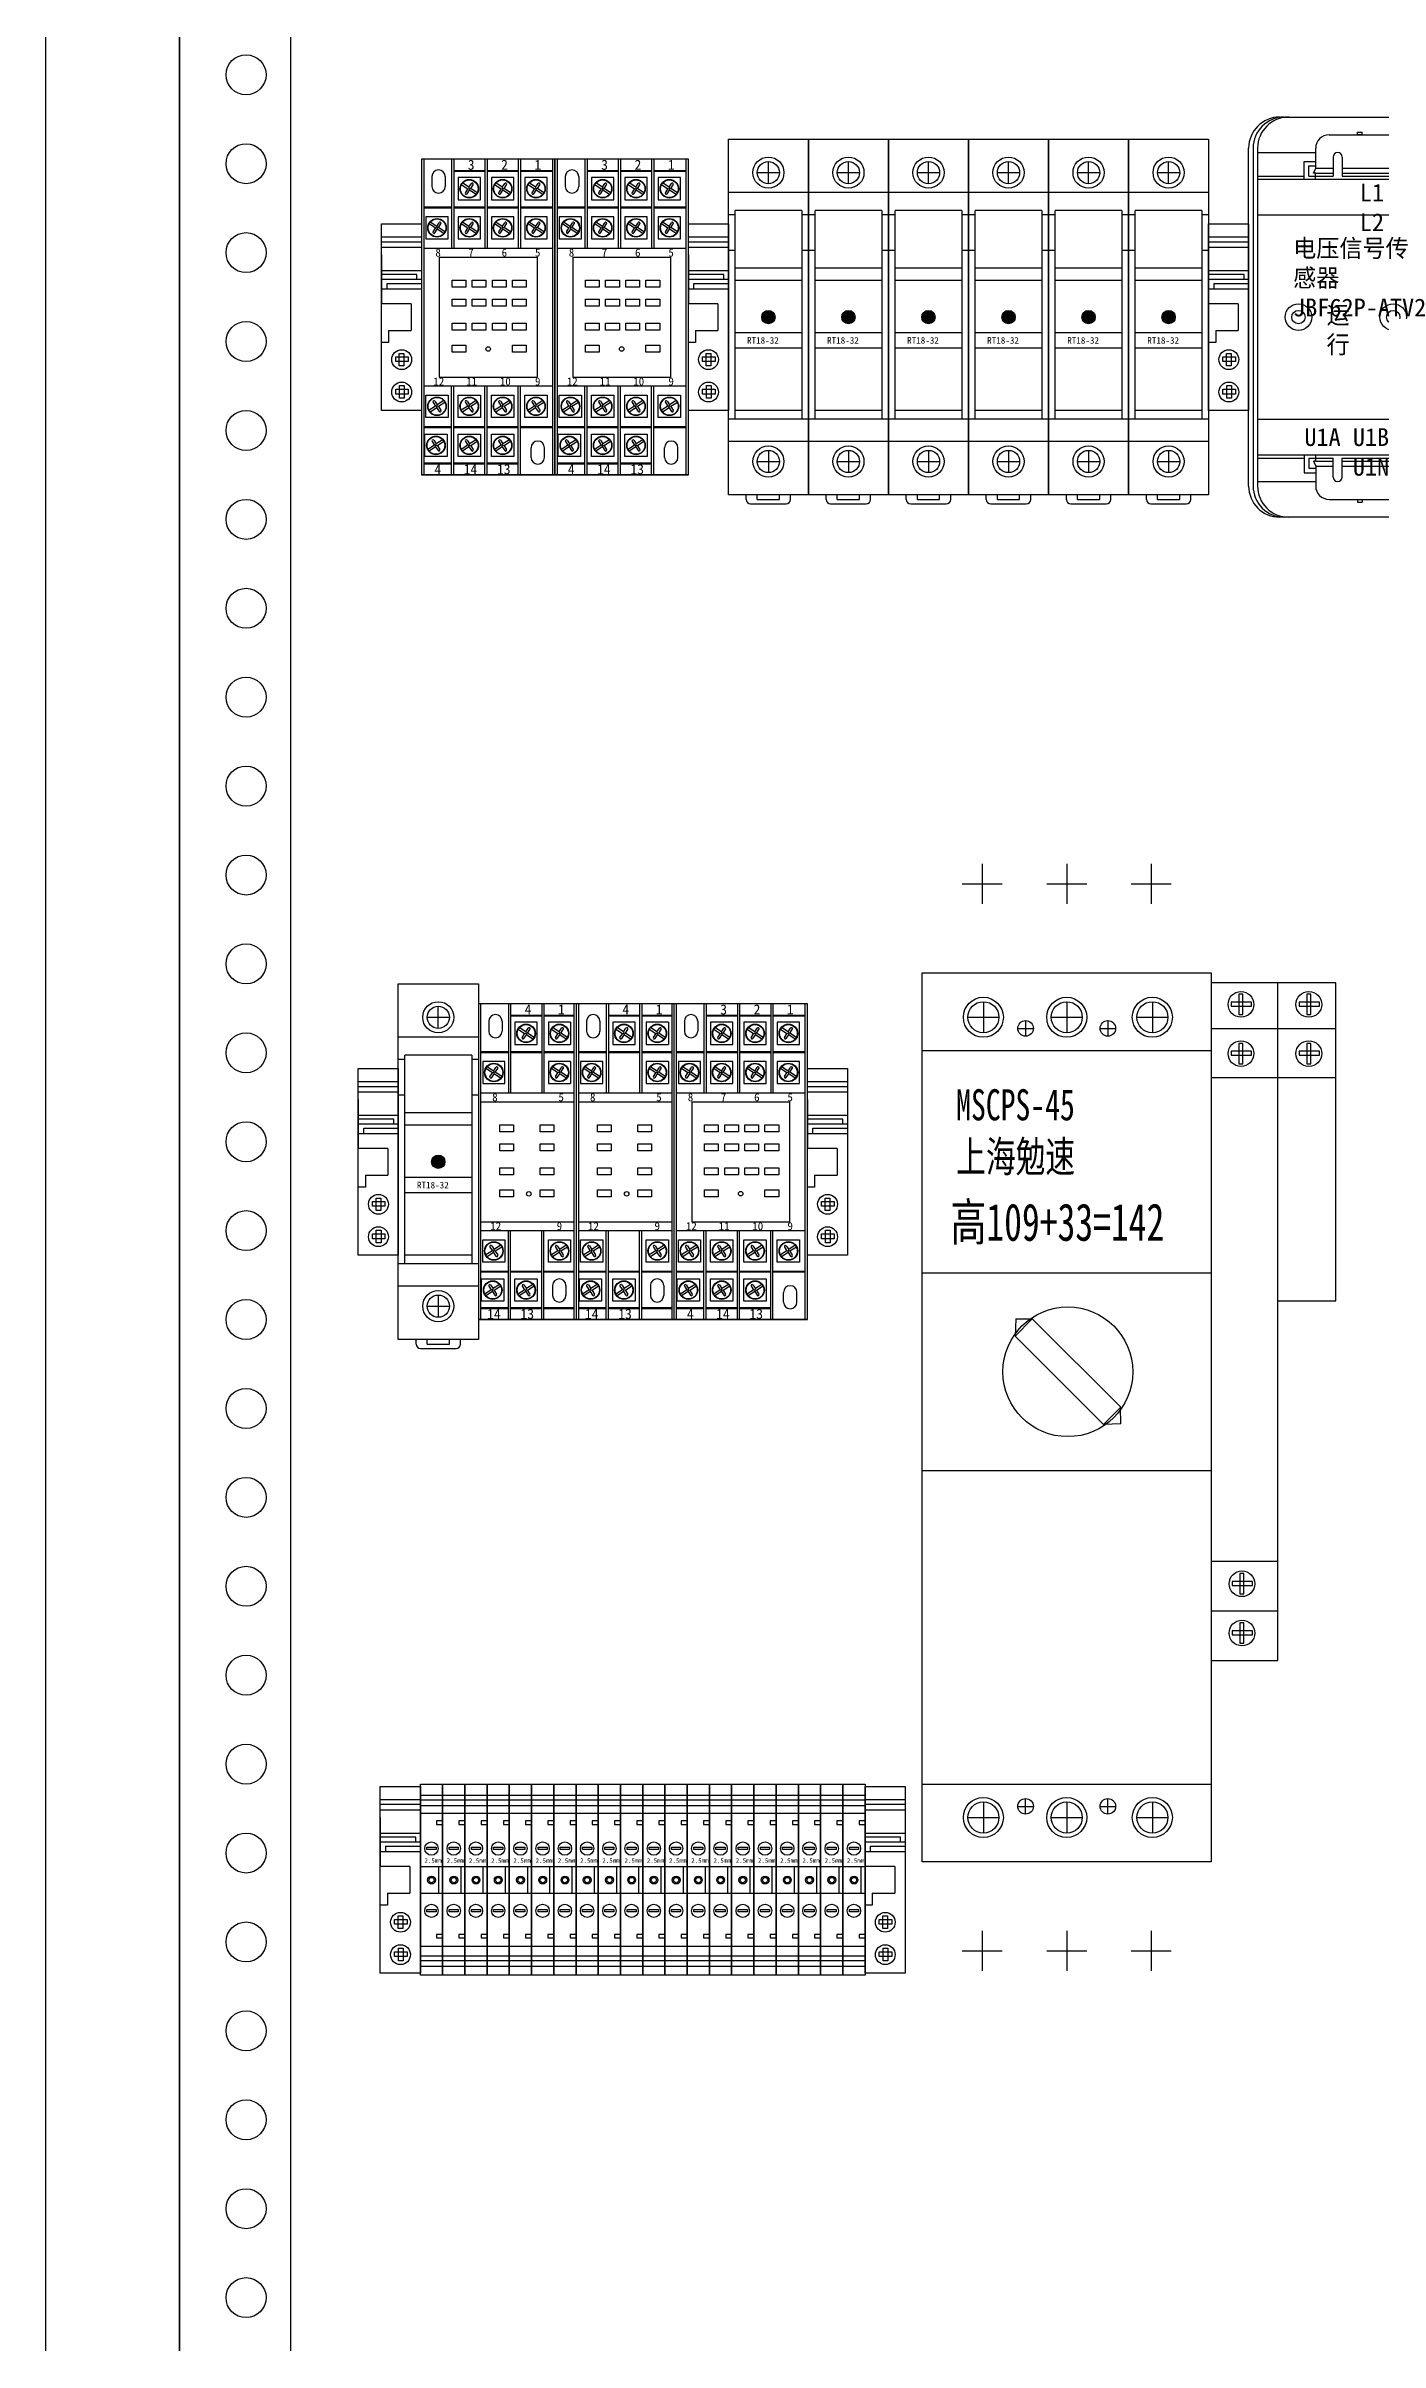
# Model space of a CAD drawing. Extents: x 1518997 to 1519597, y 398691 to 400291.
# Drawn here: x 1518997 to 1519297, y 398976 to 399493 of the extents above; entities that cross this region are included whole.
import ezdxf

# ---------------------------------------------------------------- set-up
doc = ezdxf.new("R2010")
doc.units = 0
doc.header["$MEASUREMENT"] = 0
for name, color, linetype in [('EQUIP-插座', 3, 'Continuous'), ('LY-JS-BJ', 7, 'Continuous'), ('LY-JS-YQJ', 7, 'Continuous'), ('布置图', 20, 'Continuous'), ('注释', 1, 'Continuous')]:
    doc.layers.add(name, color=color, linetype=linetype)
doc.layers.add('LY-二次控制图', color=7, linetype='Continuous', lineweight=18)
doc.styles.add('-宋体', font='', dxfattribs={"width": 0.65})
doc.styles.get('-宋体').set_extended_font_data('NSimSun')

# ---------------------------------------------------------------- blocks, each defined once
blk = doc.blocks.new('端子堵头')
at = {"layer": 'LY-JS-YQJ'}
for p, q in [((0, 39.03), (9, 39.03)), ((0, 37.96), (9, 37.96)), ((0, 36.73), (9, 36.73)), ((0, 35), (0, 24)), ((0, 31.48), (9, 31.48)), ((9, 35), (9, 24)), ((9, 34.58), (9, 33.47)), ((7.97, 30.59), (0, 30.59)), ((0, 29.53), (9, 29.53)), ((0, 27.32), (9, 27.32)), ((1.25, 27.32), (1.25, 28.56)), ((1.25, 28.56), (9, 28.56)), ((7.97, 29.53), (7.97, 30.59)), ((6.66, 24), (0, 24)), ((6.66, 24), (6.66, 18)), ((1.59, 18), (1.59, 15.27)), ((1.59, 18), (6.66, 18)), ((1.59, 15.27), (0, 15.27))]:
    blk.add_line(p, q, dxfattribs=at)
for points in [[(0, 42), (9, 42), (9, 0), (0, 0)], [(3.2, 12.05), (6.01, 12.05), (6.01, 10.99), (3.2, 10.99)], [(5.06, 12.84), (5.06, 10.03), (3.99, 10.03), (3.99, 12.84)], [(5.13, 5.6), (5.13, 2.79), (4.06, 2.79), (4.06, 5.6)], [(3.2, 4.76), (6.01, 4.76), (6.01, 3.69), (3.2, 3.69)]]:
    blk.add_lwpolyline(points, close=True, dxfattribs=at)
for centre in [(4.54, 11.43), (4.54, 4.14)]:
    blk.add_circle(centre, 2.23, dxfattribs=at)
blk = doc.blocks.new('HH54P')
at = {"layer": 'LY-JS-YQJ'}
for p, q in [((0, 71), (0, 68.5)), ((30, 71), (0, 71)), ((0, 71), (0, 0)), ((0.5, 71), (0.5, 0)), ((6.75, 71), (6.75, 51)), ((7.25, 71), (7.25, 51)), ((7.25, 68.5), (14.25, 68.5)), ((7.25, 68.3), (14.25, 68.3)), ((14.25, 71), (14.25, 51)), ((14.75, 71), (14.75, 51)), ((14.75, 68.5), (21.75, 68.5)), ((14.75, 68.3), (21.75, 68.3)), ((21.75, 71), (21.75, 51)), ((22.25, 71), (22.25, 51)), ((22.25, 68.5), (29.5, 68.5)), ((22.25, 68.3), (29.5, 68.3)), ((29.5, 0), (29.5, 71)), ((30, 0), (30, 71)), ((2.34, 67.09), (2.34, 64.88)), ((5.34, 67.09), (5.34, 64.88)), ((13.24, 66.87), (8.24, 66.87)), ((8.24, 66.87), (8.24, 61.87)), ((10.4, 64.3), (8.95, 65.27)), ((10.67, 64.71), (9.21, 65.67)), ((9.86, 63.48), (10.4, 64.3)), ((10.26, 63.22), (10.8, 64.04)), ((11.07, 64.44), (10.4, 64.3)), ((10.67, 64.71), (11.21, 65.53)), ((10.67, 64.71), (10.8, 64.04)), ((12.26, 63.08), (10.8, 64.04)), ((11.07, 64.44), (11.61, 65.26)), ((12.53, 63.48), (11.07, 64.44)), ((13.24, 61.87), (13.24, 66.87)), ((15.74, 66.87), (15.74, 61.87)), ((20.74, 66.87), (15.74, 66.87)), ((17.9, 64.3), (16.45, 65.27)), ((18.17, 64.71), (16.71, 65.67)), ((17.36, 63.48), (17.9, 64.3)), ((17.76, 63.22), (18.3, 64.04)), ((18.57, 64.44), (17.9, 64.3)), ((18.17, 64.71), (18.71, 65.53)), ((18.17, 64.71), (18.3, 64.04)), ((19.76, 63.08), (18.3, 64.04)), ((18.57, 64.44), (19.11, 65.26)), ((20.03, 63.48), (18.57, 64.44)), ((20.74, 61.87), (20.74, 66.87)), ((28.24, 66.87), (23.24, 66.87)), ((23.24, 66.87), (23.24, 61.87)), ((25.4, 64.3), (23.95, 65.27)), ((25.67, 64.71), (24.21, 65.67)), ((24.86, 63.48), (25.4, 64.3)), ((25.26, 63.22), (25.8, 64.04)), ((26.07, 64.44), (25.4, 64.3)), ((25.67, 64.71), (26.21, 65.53)), ((25.67, 64.71), (25.8, 64.04)), ((27.26, 63.08), (25.8, 64.04)), ((26.07, 64.44), (26.61, 65.26)), ((27.53, 63.48), (26.07, 64.44)), ((28.24, 61.87), (28.24, 66.87)), ((0.5, 60.3), (6.75, 60.3)), ((0.5, 60.1), (6.75, 60.1)), ((5.99, 58.07), (0.99, 58.07)), ((0.99, 58.07), (0.99, 53.07)), ((3.42, 55.91), (1.96, 56.87)), ((5.99, 53.07), (5.99, 58.07)), ((7.25, 60.3), (14.25, 60.3)), ((7.25, 60.1), (14.25, 60.1)), ((8.24, 61.87), (13.24, 61.87)), ((8.24, 58.07), (8.24, 53.07)), ((13.24, 58.07), (8.24, 58.07)), ((10.67, 55.91), (9.21, 56.87)), ((13.24, 53.07), (13.24, 58.07)), ((14.75, 60.3), (21.75, 60.3)), ((14.75, 60.1), (21.75, 60.1)), ((15.74, 61.87), (20.74, 61.87)), ((20.74, 58.07), (15.74, 58.07)), ((15.74, 58.07), (15.74, 53.07)), ((18.17, 55.91), (16.71, 56.87)), ((20.74, 53.07), (20.74, 58.07)), ((22.25, 60.3), (29.5, 60.3)), ((22.25, 60.1), (29.5, 60.1)), ((23.24, 61.87), (28.24, 61.87)), ((23.24, 58.07), (23.24, 53.07)), ((28.24, 58.07), (23.24, 58.07)), ((25.67, 55.91), (24.21, 56.87)), ((28.24, 53.07), (28.24, 58.07)), ((0.99, 53.07), (5.99, 53.07)), ((3.15, 55.51), (1.7, 56.47)), ((2.61, 54.68), (3.15, 55.51)), ((3.01, 54.42), (3.55, 55.24)), ((3.82, 55.64), (3.15, 55.51)), ((3.42, 55.91), (3.96, 56.73)), ((3.42, 55.91), (3.55, 55.24)), ((5.01, 54.28), (3.55, 55.24)), ((3.82, 55.64), (4.36, 56.46)), ((5.28, 54.68), (3.82, 55.64)), ((8.24, 53.07), (13.24, 53.07)), ((10.4, 55.51), (8.95, 56.47)), ((9.86, 54.68), (10.4, 55.51)), ((10.26, 54.42), (10.8, 55.24)), ((11.07, 55.64), (10.4, 55.51)), ((10.67, 55.91), (11.21, 56.73)), ((10.67, 55.91), (10.8, 55.24)), ((12.26, 54.28), (10.8, 55.24)), ((11.07, 55.64), (11.61, 56.46)), ((12.53, 54.68), (11.07, 55.64)), ((15.74, 53.07), (20.74, 53.07)), ((17.9, 55.51), (16.45, 56.47)), ((17.36, 54.68), (17.9, 55.51)), ((17.76, 54.42), (18.3, 55.24)), ((18.57, 55.64), (17.9, 55.51)), ((18.17, 55.91), (18.71, 56.73)), ((18.17, 55.91), (18.3, 55.24)), ((19.76, 54.28), (18.3, 55.24)), ((18.57, 55.64), (19.11, 56.46)), ((20.03, 54.68), (18.57, 55.64)), ((23.24, 53.07), (28.24, 53.07)), ((25.4, 55.51), (23.95, 56.47)), ((24.86, 54.68), (25.4, 55.51)), ((25.26, 54.42), (25.8, 55.24)), ((26.07, 55.64), (25.4, 55.51)), ((25.67, 55.91), (26.21, 56.73)), ((25.67, 55.91), (25.8, 55.24)), ((27.26, 54.28), (25.8, 55.24)), ((26.07, 55.64), (26.61, 56.46)), ((27.53, 54.68), (26.07, 55.64)), ((0.5, 51), (29.5, 51)), ((4, 49), (4, 22)), ((4, 49), (26, 49)), ((26, 49), (26, 22)), ((4, 22), (26, 22)), ((0.5, 20), (29.5, 20)), ((0.99, 12.93), (0.99, 17.93)), ((0.99, 17.93), (5.99, 17.93)), ((2.61, 16.32), (3.15, 15.49)), ((3.01, 16.58), (3.55, 15.76)), ((3.42, 15.09), (3.55, 15.76)), ((5.01, 16.72), (3.55, 15.76)), ((5.28, 16.32), (3.82, 15.36)), ((5.99, 17.93), (5.99, 12.93)), ((6.75, 0), (6.75, 20)), ((7.25, 0), (7.25, 20)), ((8.24, 17.93), (13.24, 17.93)), ((8.24, 12.93), (8.24, 17.93)), ((9.86, 16.32), (10.4, 15.49)), ((10.26, 16.58), (10.8, 15.76)), ((10.67, 15.09), (10.8, 15.76)), ((12.26, 16.72), (10.8, 15.76)), ((12.53, 16.32), (11.07, 15.36)), ((13.24, 17.93), (13.24, 12.93)), ((14.25, 0), (14.25, 20)), ((14.75, 0), (14.75, 20)), ((15.74, 12.93), (15.74, 17.93)), ((15.74, 17.93), (20.74, 17.93)), ((17.36, 16.32), (17.9, 15.49)), ((17.76, 16.58), (18.3, 15.76)), ((18.17, 15.09), (18.3, 15.76)), ((19.76, 16.72), (18.3, 15.76)), ((20.03, 16.32), (18.57, 15.36)), ((20.74, 17.93), (20.74, 12.93)), ((21.75, 0), (21.75, 20)), ((22.25, 0), (22.25, 20)), ((23.24, 17.93), (28.24, 17.93)), ((23.24, 12.93), (23.24, 17.93)), ((24.86, 16.32), (25.4, 15.49)), ((25.26, 16.58), (25.8, 15.76)), ((25.67, 15.09), (25.8, 15.76)), ((27.26, 16.72), (25.8, 15.76)), ((27.53, 16.32), (26.07, 15.36)), ((28.24, 17.93), (28.24, 12.93)), ((0.5, 10.9), (6.75, 10.9)), ((0.5, 10.7), (6.75, 10.7)), ((5.99, 12.93), (0.99, 12.93)), ((3.15, 15.49), (1.7, 14.53)), ((3.42, 15.09), (1.96, 14.13)), ((3.82, 15.36), (3.15, 15.49)), ((3.42, 15.09), (3.96, 14.27)), ((3.82, 15.36), (4.36, 14.54)), ((7.25, 10.9), (14.25, 10.9)), ((7.25, 10.7), (14.25, 10.7)), ((13.24, 12.93), (8.24, 12.93)), ((10.4, 15.49), (8.95, 14.53)), ((10.67, 15.09), (9.21, 14.13)), ((11.07, 15.36), (10.4, 15.49)), ((10.67, 15.09), (11.21, 14.27)), ((11.07, 15.36), (11.61, 14.54)), ((14.75, 10.9), (21.75, 10.9)), ((14.75, 10.7), (21.75, 10.7)), ((20.74, 12.93), (15.74, 12.93)), ((17.9, 15.49), (16.45, 14.53)), ((18.17, 15.09), (16.71, 14.13)), ((18.57, 15.36), (17.9, 15.49)), ((18.17, 15.09), (18.71, 14.27)), ((18.57, 15.36), (19.11, 14.54)), ((22.25, 10.9), (29.5, 10.9)), ((22.25, 10.7), (29.5, 10.7)), ((28.24, 12.93), (23.24, 12.93)), ((25.4, 15.49), (23.95, 14.53)), ((25.67, 15.09), (24.21, 14.13)), ((26.07, 15.36), (25.4, 15.49)), ((25.67, 15.09), (26.21, 14.27)), ((26.07, 15.36), (26.61, 14.54)), ((0.74, 4.13), (0.74, 9.13)), ((0.74, 9.13), (5.74, 9.13)), ((2.9, 6.7), (1.45, 5.73)), ((3.17, 6.29), (1.71, 5.33)), ((2.36, 7.52), (2.9, 6.7)), ((2.76, 7.78), (3.3, 6.96)), ((3.57, 6.56), (2.9, 6.7)), ((3.17, 6.29), (3.3, 6.96)), ((3.17, 6.29), (3.71, 5.47)), ((4.76, 7.92), (3.3, 6.96)), ((5.03, 7.52), (3.57, 6.56)), ((3.57, 6.56), (4.11, 5.74)), ((5.74, 9.13), (5.74, 4.13)), ((8.24, 9.13), (13.24, 9.13)), ((8.24, 4.13), (8.24, 9.13)), ((10.4, 6.7), (8.95, 5.73)), ((10.67, 6.29), (9.21, 5.33)), ((9.86, 7.52), (10.4, 6.7)), ((10.26, 7.78), (10.8, 6.96)), ((11.07, 6.56), (10.4, 6.7)), ((10.67, 6.29), (10.8, 6.96)), ((10.67, 6.29), (11.21, 5.47)), ((12.26, 7.92), (10.8, 6.96)), ((12.53, 7.52), (11.07, 6.56)), ((11.07, 6.56), (11.61, 5.74)), ((13.24, 9.13), (13.24, 4.13)), ((15.74, 4.13), (15.74, 9.13)), ((15.74, 9.13), (20.74, 9.13)), ((17.9, 6.7), (16.45, 5.73)), ((18.17, 6.29), (16.71, 5.33)), ((17.36, 7.52), (17.9, 6.7)), ((17.76, 7.78), (18.3, 6.96)), ((18.57, 6.56), (17.9, 6.7)), ((18.17, 6.29), (18.3, 6.96)), ((18.17, 6.29), (18.71, 5.47)), ((19.76, 7.92), (18.3, 6.96)), ((20.03, 7.52), (18.57, 6.56)), ((18.57, 6.56), (19.11, 5.74)), ((20.74, 9.13), (20.74, 4.13)), ((24.65, 3.91), (24.65, 6.12)), ((27.65, 3.91), (27.65, 6.12)), ((30, 0), (0, 0)), ((0, 0), (30, 0)), ((0.5, 2.7), (6.75, 2.7)), ((0.5, 2.5), (6.75, 2.5)), ((5.74, 4.13), (0.74, 4.13)), ((7.25, 2.7), (14.25, 2.7)), ((7.25, 2.5), (14.25, 2.5)), ((13.24, 4.13), (8.24, 4.13)), ((14.75, 2.7), (21.75, 2.7)), ((14.75, 2.5), (21.75, 2.5)), ((20.74, 4.13), (15.74, 4.13))]:
    blk.add_line(p, q, dxfattribs=at)
for points in [[(6.88, 43.81), (9.97, 43.81), (9.97, 42.22), (6.88, 42.22)], [(11.41, 43.81), (14.5, 43.81), (14.5, 42.22), (11.41, 42.22)], [(15.93, 43.81), (19.03, 43.81), (19.03, 42.22), (15.93, 42.22)], [(20.46, 43.81), (23.56, 43.81), (23.56, 42.22), (20.46, 42.22)], [(6.88, 39.53), (9.97, 39.53), (9.97, 37.95), (6.88, 37.95)], [(11.41, 39.53), (14.5, 39.53), (14.5, 37.95), (11.41, 37.95)], [(15.93, 39.53), (19.03, 39.53), (19.03, 37.95), (15.93, 37.95)], [(20.46, 39.53), (23.56, 39.53), (23.56, 37.95), (20.46, 37.95)], [(6.88, 34.15), (9.97, 34.15), (9.97, 32.57), (6.88, 32.57)], [(11.41, 34.15), (14.5, 34.15), (14.5, 32.57), (11.41, 32.57)], [(15.93, 34.15), (19.03, 34.15), (19.03, 32.57), (15.93, 32.57)], [(20.46, 34.15), (23.56, 34.15), (23.56, 32.57), (20.46, 32.57)], [(6.88, 29.16), (9.97, 29.16), (9.97, 27.58), (6.88, 27.58)], [(20.46, 29.16), (23.56, 29.16), (23.56, 27.58), (20.46, 27.58)]]:
    blk.add_lwpolyline(points, close=True, dxfattribs=at)
for centre, radius in [((10.74, 64.37), 2.09), ((10.74, 64.37), 2), ((18.24, 64.37), 2.09), ((18.24, 64.37), 2), ((25.74, 64.37), 2.09), ((25.74, 64.37), 2), ((3.49, 55.57), 2.09), ((3.49, 55.57), 2), ((10.74, 55.57), 2.09), ((10.74, 55.57), 2), ((18.24, 55.57), 2.09), ((18.24, 55.57), 2), ((25.74, 55.57), 2.09), ((25.74, 55.57), 2), ((15, 28.33), 0.5), ((3.49, 15.43), 2.09), ((3.49, 15.43), 2), ((10.74, 15.43), 2.09), ((10.74, 15.43), 2), ((18.24, 15.43), 2.09), ((18.24, 15.43), 2), ((25.74, 15.43), 2.09), ((25.74, 15.43), 2), ((3.24, 6.63), 2.09), ((3.24, 6.63), 2), ((10.74, 6.63), 2.09), ((10.74, 6.63), 2), ((18.24, 6.63), 2.09), ((18.24, 6.63), 2)]:
    blk.add_circle(centre, radius, dxfattribs=at)
for centre, radius, start, end in [((3.84, 67.09), 1.5, 0, 180), ((3.84, 64.88), 1.5, 180, 0), ((10.06, 63.35), 0.24, 146.5949, 326.5949), ((11.41, 65.39), 0.24, 326.5949, 146.5949), ((17.56, 63.35), 0.24, 146.5949, 326.5949), ((18.91, 65.39), 0.24, 326.5949, 146.5949), ((25.06, 63.35), 0.24, 146.5949, 326.5949), ((26.41, 65.39), 0.24, 326.5949, 146.5949), ((4.16, 56.6), 0.24, 326.5949, 146.5949), ((11.41, 56.6), 0.24, 326.5949, 146.5949), ((18.91, 56.6), 0.24, 326.5949, 146.5949), ((26.41, 56.6), 0.24, 326.5949, 146.5949), ((2.81, 54.55), 0.24, 146.5949, 326.5949), ((10.06, 54.55), 0.24, 146.5949, 326.5949), ((17.56, 54.55), 0.24, 146.5949, 326.5949), ((25.06, 54.55), 0.24, 146.5949, 326.5949), ((2.81, 16.45), 0.24, 33.4051, 213.4051), ((10.06, 16.45), 0.24, 33.4051, 213.4051), ((17.56, 16.45), 0.24, 33.4051, 213.4051), ((25.06, 16.45), 0.24, 33.4051, 213.4051), ((4.16, 14.4), 0.24, 213.4051, 33.4051), ((11.41, 14.4), 0.24, 213.4051, 33.4051), ((18.91, 14.4), 0.24, 213.4051, 33.4051), ((26.41, 14.4), 0.24, 213.4051, 33.4051), ((2.56, 7.65), 0.24, 33.4051, 213.4051), ((3.91, 5.61), 0.24, 213.4051, 33.4051), ((10.06, 7.65), 0.24, 33.4051, 213.4051), ((11.41, 5.61), 0.24, 213.4051, 33.4051), ((17.56, 7.65), 0.24, 33.4051, 213.4051), ((18.91, 5.61), 0.24, 213.4051, 33.4051), ((26.15, 6.12), 1.5, 0, 180), ((26.15, 3.91), 1.5, 180, 0)]:
    blk.add_arc(centre, radius, start, end, dxfattribs=at)
for s, insert, char_height, width, attachment_point in [('{\\fSimSun|b0|i0|c134|p2;3}', (10.4, 70.88), 2.25, 1.0919, 1), ('{\\fSimSun|b0|i0|c134|p2;2}', (17.9, 70.88), 2.25, 1.0919, 1), ('{\\fSimSun|b0|i0|c134|p2;1}', (25.4, 70.88), 2.25, 1.0919, 1), ('{\\fSimSun|b0|i0|c134|p2;8}', (3.12, 50.91), 1.8, 0.8735, 1), ('{\\fSimSun|b0|i0|c134|p2;7}', (10.52, 50.91), 1.8, 0.8735, 1), ('{\\fSimSun|b0|i0|c134|p2;6}', (18.02, 50.91), 1.8, 0.8735, 1), ('{\\fSimSun|b0|i0|c134|p2;5}', (25.52, 50.91), 1.8, 0.8735, 1), ('{\\fSimSun|b0|i0|c134|p2;12}', (2.68, 21.91), 1.8, 0.8735, 1), ('{\\fSimSun|b0|i0|c134|p2;11}', (10.07, 21.91), 1.8, 0.8735, 1), ('{\\fSimSun|b0|i0|c134|p2;10}', (17.62, 21.91), 1.8, 0.8735, 1), ('{\\fSimSun|b0|i0|c134|p2;9}', (25.52, 21.91), 1.8, 0.8735, 1), ('{\\fSimSun|b0|i0|c134|p2;4}', (2.9, 0.12), 2.25, 1.0919, 7), ('{\\fSimSun|b0|i0|c134|p2;14}', (9.47, 0.12), 2.25, 1.0919, 7), ('{\\fSimSun|b0|i0|c134|p2;13}', (16.97, 0.12), 2.25, 1.0919, 7)]:
    blk.add_mtext(s, dxfattribs=dict(at, insert=insert, char_height=char_height, width=width, attachment_point=attachment_point))
blk = doc.blocks.new('UK-2.5 5组')
at = {"layer": 'LY-JS-YQJ'}
for p, q in [((0, 19.03), (5, 19.03)), ((0, 17.96), (5, 17.96)), ((0, 16.73), (5, 16.73)), ((5, 19.03), (10, 19.03)), ((5, 17.96), (10, 17.96)), ((5, 16.73), (10, 16.73)), ((10, 19.03), (15, 19.03)), ((10, 17.96), (15, 17.96)), ((10, 16.73), (15, 16.73)), ((15, 19.03), (20, 19.03)), ((15, 17.96), (20, 17.96)), ((15, 16.73), (20, 16.73)), ((5, 13.21), (3.66, 13.21)), ((3.66, 13.21), (3.66, 12.43)), ((3.66, 12.43), (5, 12.43)), ((5, 12.43), (5, 11.32)), ((10, 13.21), (8.66, 13.21)), ((8.66, 13.21), (8.66, 12.43)), ((8.66, 12.43), (10, 12.43)), ((10, 12.43), (10, 11.32)), ((15, 13.21), (13.66, 13.21)), ((13.66, 13.21), (13.66, 12.43)), ((13.66, 12.43), (15, 12.43)), ((15, 12.43), (15, 11.32)), ((20, 13.21), (18.66, 13.21)), ((18.66, 13.21), (18.66, 12.43)), ((18.66, 12.43), (20, 12.43)), ((0, 3), (5, 3)), ((4.07, 3), (4.07, -3)), ((5, 3), (10, 3)), ((9.07, 3), (9.07, -3)), ((10, 3), (15, 3)), ((14.07, 3), (14.07, -3)), ((15, 3), (20, 3)), ((19.07, 3), (19.07, -3)), ((0, -3), (5, -3)), ((5, -3), (10, -3)), ((10, -3), (15, -3)), ((15, -3), (20, -3)), ((5, -12.33), (3.66, -12.33)), ((3.66, -12.33), (3.66, -13.11)), ((3.66, -13.11), (5, -13.11)), ((10, -12.33), (8.66, -12.33)), ((8.66, -12.33), (8.66, -13.11)), ((8.66, -13.11), (10, -13.11)), ((15, -12.33), (13.66, -12.33)), ((13.66, -12.33), (13.66, -13.11)), ((13.66, -13.11), (15, -13.11)), ((20, -12.33), (18.66, -12.33)), ((18.66, -12.33), (18.66, -13.11)), ((18.66, -13.11), (20, -13.11)), ((0, -17.12), (5, -17.12)), ((0, -18.19), (5, -18.19)), ((0, -19.42), (5, -19.42)), ((5, -17.12), (10, -17.12)), ((5, -18.19), (10, -18.19)), ((5, -19.42), (10, -19.42)), ((10, -17.12), (15, -17.12)), ((10, -18.19), (15, -18.19)), ((10, -19.42), (15, -19.42)), ((15, -17.12), (20, -17.12)), ((15, -18.19), (20, -18.19)), ((15, -19.42), (20, -19.42))]:
    blk.add_line(p, q, dxfattribs=at)
at = {"layer": 'LY-JS-YQJ', "color": 6}
for p, q in [((20, 19.03), (25, 19.03)), ((20, 17.96), (25, 17.96)), ((20, 16.73), (25, 16.73)), ((20, 12.43), (20, 11.32)), ((25, 13.21), (23.66, 13.21)), ((23.66, 13.21), (23.66, 12.43)), ((23.66, 12.43), (25, 12.43)), ((25, 12.43), (25, 11.32)), ((20, 3), (25, 3)), ((24.07, 3), (24.07, -3)), ((20, -3), (25, -3)), ((25, -12.33), (23.66, -12.33)), ((23.66, -12.33), (23.66, -13.11)), ((23.66, -13.11), (25, -13.11)), ((20, -17.12), (25, -17.12)), ((20, -18.19), (25, -18.19)), ((20, -19.42), (25, -19.42))]:
    blk.add_line(p, q, dxfattribs=at)
at = {"layer": 'LY-JS-YQJ'}
for points in [[(0, 21.5), (5, 21.5), (5, -21.5), (0, -21.5)], [(5, 21.5), (10, 21.5), (10, -21.5), (5, -21.5)], [(10, 21.5), (15, 21.5), (15, -21.5), (10, -21.5)], [(15, 21.5), (20, 21.5), (20, -21.5), (15, -21.5)], [(0, 15), (5, 15), (5, -15), (0, -15)], [(5, 15), (10, 15), (10, -15), (5, -15)], [(10, 15), (15, 15), (15, -15), (10, -15)], [(15, 15), (20, 15), (20, -15), (15, -15)], [(1.47, 7.3), (3.53, 7.3), (3.53, 6.79), (1.47, 6.79)], [(6.47, 7.3), (8.53, 7.3), (8.53, 6.79), (6.47, 6.79)], [(11.47, 7.3), (13.53, 7.3), (13.53, 6.79), (11.47, 6.79)], [(16.47, 7.3), (18.53, 7.3), (18.53, 6.79), (16.47, 6.79)], [(1.47, -6.71), (3.53, -6.71), (3.53, -7.23), (1.47, -7.23)], [(6.47, -6.71), (8.53, -6.71), (8.53, -7.23), (6.47, -7.23)], [(11.47, -6.71), (13.53, -6.71), (13.53, -7.23), (11.47, -7.23)], [(16.47, -6.71), (18.53, -6.71), (18.53, -7.23), (16.47, -7.23)]]:
    blk.add_lwpolyline(points, close=True, dxfattribs=at)
at = {"layer": 'LY-JS-YQJ', "color": 6}
for points in [[(20, 21.5), (25, 21.5), (25, -21.5), (20, -21.5)], [(20, 15), (25, 15), (25, -15), (20, -15)], [(21.47, 7.3), (23.53, 7.3), (23.53, 6.79), (21.47, 6.79)], [(21.47, -6.71), (23.53, -6.71), (23.53, -7.23), (21.47, -7.23)]]:
    blk.add_lwpolyline(points, close=True, dxfattribs=at)
at = {"layer": 'LY-JS-YQJ'}
for centre, radius in [((2.5, 7), 1.5), ((7.5, 7), 1.5), ((12.5, 7), 1.5), ((17.5, 7), 1.5), ((2.52, -0.08), 0.879), ((2.52, -0.08), 0.879), ((2.52, -0.08), 0.59), ((7.52, -0.08), 0.879), ((7.52, -0.08), 0.879), ((7.52, -0.08), 0.59), ((12.52, -0.08), 0.879), ((12.52, -0.08), 0.879), ((12.52, -0.08), 0.59), ((17.52, -0.08), 0.879), ((17.52, -0.08), 0.879), ((17.52, -0.08), 0.59), ((2.5, -7), 1.5), ((7.5, -7), 1.5), ((12.5, -7), 1.5), ((17.5, -7), 1.5)]:
    blk.add_circle(centre, radius, dxfattribs=at)
at = {"layer": 'LY-JS-YQJ', "color": 6}
for centre, radius in [((22.5, 7), 1.5), ((22.52, -0.08), 0.879), ((22.52, -0.08), 0.879), ((22.52, -0.08), 0.59), ((22.5, -7), 1.5)]:
    blk.add_circle(centre, radius, dxfattribs=at)
at = {"layer": 'LY-JS-YQJ', "char_height": 1, "width": 2.5692, "attachment_point": 1}
for insert in [(0.91, 4.81), (5.91, 4.81), (10.91, 4.81), (15.91, 4.81)]:
    blk.add_mtext('2.5mm', dxfattribs=dict(at, insert=insert))
at = {"layer": 'LY-JS-YQJ', "color": 6, "insert": (20.91, 4.81), "char_height": 1, "width": 2.5692, "attachment_point": 1}
blk.add_mtext('2.5mm', dxfattribs=at)
blk = doc.blocks.new('RT18保险 正视图')
at = {"layer": 'LY-JS-YQJ'}
blk.add_hatch(color=1, dxfattribs=at).paths.add_polyline_path([(1.5, -40, 1), (-1.5, -40, 1)])
for p, q in [((-9, -80), (-9, 0)), ((-9, 0), (9, 0)), ((9, 0), (9, -80)), ((0, -10.01), (0, -5.01)), ((-2.5, -7.51), (2.5, -7.51)), ((9, -12.01), (-9, -12.01)), ((-7.5, -17), (-9, -17)), ((7.5, -16), (-7.5, -16)), ((-7.5, -63), (-7.5, -16)), ((7.5, -16), (7.5, -63)), ((9, -17), (7.5, -17)), ((-7.5, -25), (-9, -25)), ((9, -25), (7.5, -25)), ((7.5, -29), (-7.5, -29)), ((7.5, -31.75), (-7.5, -31.75)), ((-7.5, -43.5), (7.5, -43.5)), ((-7.5, -46.9), (7.5, -46.9)), ((7.5, -61), (-7.5, -61)), ((9, -63), (-9, -63)), ((9, -67.99), (-9, -67.99)), ((0, -69.99), (0, -74.99)), ((-2.5, -72.49), (2.5, -72.49)), ((9, -80), (-9, -80)), ((-5, -81), (-5, -80)), ((-4, -82), (4, -82)), ((-2.5, -81), (-2.5, -80)), ((-2.5, -81), (2.5, -81)), ((2.5, -81), (2.5, -80)), ((5, -81), (5, -80))]:
    blk.add_line(p, q, dxfattribs=at)
for centre, radius in [((0, -7.51), 3.5), ((0, -7.51), 2.5), ((0, -72.49), 3.5), ((0, -72.49), 2.5)]:
    blk.add_circle(centre, radius, dxfattribs=at)
at = {"layer": 'LY-JS-YQJ', "color": 1}
blk.add_circle((0, -40), 1.5, dxfattribs=at)
at = {"layer": 'LY-JS-YQJ'}
for centre, start, end in [((-4, -81), 180, 270), ((4, -81), 270, 0)]:
    blk.add_arc(centre, 1, start, end, dxfattribs=at)
at = {"layer": 'LY-JS-YQJ', "insert": (-4.8, -44.5), "char_height": 1.5, "width": 12.3, "attachment_point": 1}
blk.add_mtext('RT18-32', dxfattribs=at)
blk = doc.blocks.new('RT18-32X-6A')
at = {"layer": 'LY-JS-YQJ'}
blk.add_blockref('RT18保险 正视图', (9, 80), dxfattribs=at)
blk = doc.blocks.new('HH52P')
at = {"layer": 'LY-JS-YQJ'}
for p, q in [((0, 71), (0, 0)), ((22, 71), (0, 71)), ((0, 71), (0, 68.5)), ((0.5, 71), (0.5, 0)), ((6.75, 71), (6.75, 51)), ((7.25, 71), (7.25, 51)), ((7.25, 68.5), (14.25, 68.5)), ((7.25, 68.3), (14.25, 68.3)), ((14.25, 71), (14.25, 51)), ((14.75, 71), (14.75, 51)), ((14.75, 68.5), (21.5, 68.5)), ((14.75, 68.3), (21.5, 68.3)), ((21.5, 71), (21.5, 0)), ((22, 71), (22, 0)), ((2.34, 67.09), (2.34, 64.88)), ((5.34, 67.09), (5.34, 64.88)), ((8.24, 66.87), (8.24, 61.87)), ((13.24, 66.87), (8.24, 66.87)), ((10.4, 64.3), (8.95, 65.27)), ((10.67, 64.71), (9.21, 65.67)), ((9.86, 63.48), (10.4, 64.3)), ((10.26, 63.22), (10.8, 64.04)), ((11.07, 64.44), (10.4, 64.3)), ((10.67, 64.71), (11.21, 65.53)), ((10.67, 64.71), (10.8, 64.04)), ((12.26, 63.08), (10.8, 64.04)), ((11.07, 64.44), (11.61, 65.26)), ((12.53, 63.48), (11.07, 64.44)), ((13.24, 61.87), (13.24, 66.87)), ((20.74, 66.87), (15.74, 66.87)), ((15.74, 66.87), (15.74, 61.87)), ((17.9, 64.3), (16.45, 65.27)), ((18.17, 64.71), (16.71, 65.67)), ((17.36, 63.48), (17.9, 64.3)), ((17.76, 63.22), (18.3, 64.04)), ((18.57, 64.44), (17.9, 64.3)), ((18.17, 64.71), (18.71, 65.53)), ((18.17, 64.71), (18.3, 64.04)), ((19.76, 63.08), (18.3, 64.04)), ((18.57, 64.44), (19.11, 65.26)), ((20.03, 63.48), (18.57, 64.44)), ((20.74, 66.87), (20.74, 61.87)), ((0.5, 60.3), (6.75, 60.3)), ((0.5, 60.1), (6.75, 60.1)), ((0.99, 58.07), (0.99, 53.07)), ((5.99, 58.07), (0.99, 58.07)), ((3.42, 55.91), (1.96, 56.87)), ((5.99, 53.07), (5.99, 58.07)), ((7.25, 60.3), (14.25, 60.3)), ((7.25, 60.1), (14.25, 60.1)), ((8.24, 61.87), (13.24, 61.87)), ((14.75, 60.3), (21.5, 60.3)), ((14.75, 60.1), (21.5, 60.1)), ((15.74, 61.87), (20.74, 61.87)), ((15.74, 58.07), (15.74, 53.07)), ((20.74, 58.07), (15.74, 58.07)), ((18.17, 55.91), (16.71, 56.87)), ((20.74, 58.07), (20.74, 53.07)), ((0.99, 53.07), (5.99, 53.07)), ((3.15, 55.51), (1.7, 56.47)), ((2.61, 54.68), (3.15, 55.51)), ((3.01, 54.42), (3.55, 55.24)), ((3.82, 55.64), (3.15, 55.51)), ((3.42, 55.91), (3.96, 56.73)), ((3.42, 55.91), (3.55, 55.24)), ((5.01, 54.28), (3.55, 55.24)), ((3.82, 55.64), (4.36, 56.46)), ((5.28, 54.68), (3.82, 55.64)), ((15.74, 53.07), (20.74, 53.07)), ((17.9, 55.51), (16.45, 56.47)), ((17.36, 54.68), (17.9, 55.51)), ((17.76, 54.42), (18.3, 55.24)), ((18.57, 55.64), (17.9, 55.51)), ((18.17, 55.91), (18.71, 56.73)), ((18.17, 55.91), (18.3, 55.24)), ((19.76, 54.28), (18.3, 55.24)), ((18.57, 55.64), (19.11, 56.46)), ((20.03, 54.68), (18.57, 55.64)), ((0.5, 51), (21.5, 51)), ((0.5, 49), (21.5, 49)), ((0.5, 22), (21.5, 22)), ((0.5, 20), (21.5, 20)), ((0.99, 17.93), (5.99, 17.93)), ((0.99, 12.93), (0.99, 17.93)), ((2.61, 16.32), (3.15, 15.49)), ((3.01, 16.58), (3.55, 15.76)), ((3.42, 15.09), (3.55, 15.76)), ((5.01, 16.72), (3.55, 15.76)), ((5.28, 16.32), (3.82, 15.36)), ((5.99, 17.93), (5.99, 12.93)), ((6.75, 0), (6.75, 20)), ((7.25, 0), (7.25, 20)), ((14.25, 0), (14.25, 20)), ((14.75, 0), (14.75, 20)), ((15.74, 17.93), (20.74, 17.93)), ((15.74, 12.93), (15.74, 17.93)), ((17.36, 16.32), (17.9, 15.49)), ((17.76, 16.58), (18.3, 15.76)), ((18.17, 15.09), (18.3, 15.76)), ((19.76, 16.72), (18.3, 15.76)), ((20.03, 16.32), (18.57, 15.36)), ((20.74, 17.93), (20.74, 12.93)), ((0.5, 10.9), (6.75, 10.9)), ((0.5, 10.7), (6.75, 10.7)), ((5.99, 12.93), (0.99, 12.93)), ((3.15, 15.49), (1.7, 14.53)), ((3.42, 15.09), (1.96, 14.13)), ((3.82, 15.36), (3.15, 15.49)), ((3.42, 15.09), (3.96, 14.27)), ((3.82, 15.36), (4.36, 14.54)), ((7.25, 10.9), (14.25, 10.9)), ((7.25, 10.7), (14.25, 10.7)), ((14.75, 10.9), (21.5, 10.9)), ((14.75, 10.7), (21.5, 10.7)), ((20.74, 12.93), (15.74, 12.93)), ((17.9, 15.49), (16.45, 14.53)), ((18.17, 15.09), (16.71, 14.13)), ((18.57, 15.36), (17.9, 15.49)), ((18.17, 15.09), (18.71, 14.27)), ((18.57, 15.36), (19.11, 14.54)), ((0.74, 9.13), (5.74, 9.13)), ((0.74, 4.13), (0.74, 9.13)), ((2.9, 6.7), (1.45, 5.73)), ((3.17, 6.29), (1.71, 5.33)), ((2.36, 7.52), (2.9, 6.7)), ((2.76, 7.78), (3.3, 6.96)), ((3.57, 6.56), (2.9, 6.7)), ((3.17, 6.29), (3.3, 6.96)), ((3.17, 6.29), (3.71, 5.47)), ((4.76, 7.92), (3.3, 6.96)), ((5.03, 7.52), (3.57, 6.56)), ((3.57, 6.56), (4.11, 5.74)), ((5.74, 9.13), (5.74, 4.13)), ((8.24, 4.13), (8.24, 9.13)), ((8.24, 9.13), (13.24, 9.13)), ((10.4, 6.7), (8.95, 5.73)), ((10.67, 6.29), (9.21, 5.33)), ((9.86, 7.52), (10.4, 6.7)), ((10.26, 7.78), (10.8, 6.96)), ((11.07, 6.56), (10.4, 6.7)), ((10.67, 6.29), (10.8, 6.96)), ((10.67, 6.29), (11.21, 5.47)), ((12.26, 7.92), (10.8, 6.96)), ((12.53, 7.52), (11.07, 6.56)), ((11.07, 6.56), (11.61, 5.74)), ((13.24, 9.13), (13.24, 4.13)), ((16.7, 7.65), (16.7, 5.44)), ((19.7, 7.65), (19.7, 5.44)), ((0, 0), (22, 0)), ((22, 0), (0, 0)), ((0.5, 2.7), (6.75, 2.7)), ((0.5, 2.5), (6.75, 2.5)), ((5.74, 4.13), (0.74, 4.13)), ((7.25, 2.7), (14.25, 2.7)), ((7.25, 2.5), (14.25, 2.5)), ((13.24, 4.13), (8.24, 4.13)), ((14.75, 2.7), (21.5, 2.7)), ((14.75, 2.5), (21.5, 2.5))]:
    blk.add_line(p, q, dxfattribs=at)
for points in [[(4.81, 43.81), (7.91, 43.81), (7.91, 42.22), (4.81, 42.22)], [(13.87, 43.81), (16.97, 43.81), (16.97, 42.22), (13.87, 42.22)], [(4.81, 39.53), (7.91, 39.53), (7.91, 37.95), (4.81, 37.95)], [(13.87, 39.53), (16.97, 39.53), (16.97, 37.95), (13.87, 37.95)], [(4.81, 34.15), (7.91, 34.15), (7.91, 32.57), (4.81, 32.57)], [(13.87, 34.15), (16.97, 34.15), (16.97, 32.57), (13.87, 32.57)], [(4.81, 29.16), (7.91, 29.16), (7.91, 27.58), (4.81, 27.58)], [(13.87, 29.16), (16.97, 29.16), (16.97, 27.58), (13.87, 27.58)]]:
    blk.add_lwpolyline(points, close=True, dxfattribs=at)
for centre, radius in [((10.74, 64.37), 2.09), ((10.74, 64.37), 2), ((18.24, 64.37), 2.09), ((18.24, 64.37), 2), ((3.49, 55.57), 2.09), ((3.49, 55.57), 2), ((18.24, 55.57), 2.09), ((18.24, 55.57), 2), ((11.36, 28.27), 0.5), ((3.49, 15.43), 2.09), ((3.49, 15.43), 2), ((18.24, 15.43), 2.09), ((18.24, 15.43), 2), ((3.24, 6.63), 2.09), ((3.24, 6.63), 2), ((10.74, 6.63), 2.09), ((10.74, 6.63), 2)]:
    blk.add_circle(centre, radius, dxfattribs=at)
for centre, radius, start, end in [((3.84, 67.09), 1.5, 0, 180), ((3.84, 64.88), 1.5, 180, 0), ((10.06, 63.35), 0.24, 146.5949, 326.5949), ((11.41, 65.39), 0.24, 326.5949, 146.5949), ((17.56, 63.35), 0.24, 146.5949, 326.5949), ((18.91, 65.39), 0.24, 326.5949, 146.5949), ((4.16, 56.6), 0.24, 326.5949, 146.5949), ((18.91, 56.6), 0.24, 326.5949, 146.5949), ((2.81, 54.55), 0.24, 146.5949, 326.5949), ((17.56, 54.55), 0.24, 146.5949, 326.5949), ((2.81, 16.45), 0.24, 33.4051, 213.4051), ((17.56, 16.45), 0.24, 33.4051, 213.4051), ((4.16, 14.4), 0.24, 213.4051, 33.4051), ((18.91, 14.4), 0.24, 213.4051, 33.4051), ((2.56, 7.65), 0.24, 33.4051, 213.4051), ((3.91, 5.61), 0.24, 213.4051, 33.4051), ((10.06, 7.65), 0.24, 33.4051, 213.4051), ((11.41, 5.61), 0.24, 213.4051, 33.4051), ((18.2, 7.65), 1.5, 0, 180), ((18.2, 5.44), 1.5, 180, 0)]:
    blk.add_arc(centre, radius, start, end, dxfattribs=at)
for s, insert, char_height, width, attachment_point in [('{\\fSimSun|b0|i0|c134|p2;4}', (10.4, 70.88), 2.25, 1.0919, 1), ('{\\fSimSun|b0|i0|c134|p2;1}', (17.9, 70.88), 2.25, 1.0919, 1), ('{\\fSimSun|b0|i0|c134|p2;8}', (3.12, 50.91), 1.8, 0.8735, 1), ('{\\fSimSun|b0|i0|c134|p2;5}', (18.02, 50.91), 1.8, 0.8735, 1), ('{\\fSimSun|b0|i0|c134|p2;12}', (2.68, 21.91), 1.8, 0.8735, 1), ('{\\fSimSun|b0|i0|c134|p2;9}', (17.62, 21.91), 1.8, 0.8735, 1), ('{\\fSimSun|b0|i0|c134|p2;14}', (1.97, 0.12), 2.25, 1.0919, 7), ('{\\fSimSun|b0|i0|c134|p2;13}', (9.47, 0.12), 2.25, 1.0919, 7)]:
    blk.add_mtext(s, dxfattribs=dict(at, insert=insert, char_height=char_height, width=width, attachment_point=attachment_point))
blk = doc.blocks.new('A$C1DDE3F93')
at = {"layer": 'LY-二次控制图', "lineweight": -3}
for name, p in [('RT18-32X-6A', (9, -40)), ('RT18-32X-6A', (27, -40)), ('RT18-32X-6A', (45, -40)), ('RT18-32X-6A', (63, -40)), ('RT18-32X-6A', (81, -40)), ('RT18-32X-6A', (99, -40)), ('端子堵头', (0, -21)), ('端子堵头', (117, -21))]:
    blk.add_blockref(name, p, dxfattribs=at)
blk = doc.blocks.new('A$C621cb95d')
at = {"color": 0}
for p, q in [((93, -2.25), (65, -2.25)), ((10.25, -10), (17.25, -10)), ((13.75, -6.5), (13.75, -13.5)), ((29, -10), (36, -10)), ((32.5, -6.5), (32.5, -13.5)), ((48.25, -10), (55.25, -10)), ((51.75, -6.5), (51.75, -13.5)), ((65, -12.5), (93, -12.5)), ((0, -17.5), (65, -17.5)), ((65, -23.58), (93, -23.58)), ((0, -67.5), (65, -67.5)), ((21.04, -77.83), (20.87, -81.76)), ((21.04, -77.83), (24.76, -77.87)), ((44.67, -101.44), (44.6, -97.71)), ((44.67, -101.44), (40.74, -101.63)), ((65, -112), (0, -112)), ((65, -132.31), (80, -132.31)), ((65, -143.49), (80, -143.49)), ((0, -182.5), (65, -182.5)), ((10.25, -190), (17.25, -190)), ((13.75, -186.5), (13.75, -193.5)), ((29, -190), (36, -190)), ((32.5, -186.5), (32.5, -193.5)), ((48.25, -190), (55.25, -190)), ((51.75, -186.5), (51.75, -193.5))]:
    blk.add_line(p, q, dxfattribs=at)
at = {"color": 1}
for p, q in [((21.65, -12.5), (24.85, -12.5)), ((23.25, -10.9), (23.25, -14.1)), ((40.15, -12.5), (43.35, -12.5)), ((41.75, -10.9), (41.75, -14.1)), ((23.25, -189.1), (23.25, -185.9)), ((41.75, -189.1), (41.75, -185.9)), ((21.65, -187.5), (24.85, -187.5)), ((40.15, -187.5), (43.35, -187.5))]:
    blk.add_line(p, q, dxfattribs=at)
at = {"color": 0}
for points in [[(0, 0), (65, 0), (65, -200), (0, -200)], [(72.11, -9.39), (72.11, -4.81), (71.22, -4.81), (71.22, -9.39)], [(87.38, -9.39), (87.38, -4.81), (86.48, -4.81), (86.48, -9.39)], [(69.5, -7.47), (74.07, -7.47), (74.07, -6.58), (69.5, -6.58)], [(84.76, -7.47), (89.33, -7.47), (89.33, -6.58), (84.76, -6.58)], [(69.5, -18.55), (74.07, -18.55), (74.07, -17.66), (69.5, -17.66)], [(72.11, -20.46), (72.11, -15.89), (71.22, -15.89), (71.22, -20.46)], [(84.76, -18.55), (89.33, -18.55), (89.33, -17.66), (84.76, -17.66)], [(87.38, -20.46), (87.38, -15.89), (86.48, -15.89), (86.48, -20.46)], [(24.76, -77.87), (44.63, -97.74), (40.74, -101.63), (20.87, -81.76)], [(69.72, -137.81), (74.29, -137.81), (74.29, -136.91), (69.72, -136.91)], [(72.33, -139.72), (72.33, -135.15), (71.44, -135.15), (71.44, -139.72)], [(69.72, -148.88), (74.29, -148.88), (74.29, -147.99), (69.72, -147.99)], [(72.33, -150.79), (72.33, -146.22), (71.44, -146.22), (71.44, -150.79)]]:
    blk.add_lwpolyline(points, close=True, dxfattribs=at)
for points in [[(65, -154.68), (80, -154.68), (80, -2.25)], [(80, -73.75), (93, -73.75), (93, -2.25)]]:
    blk.add_lwpolyline(points, dxfattribs=at)
for centre, radius in [((71.68, -7.1), 2.89), ((86.94, -7.1), 2.89), ((13.75, -10), 4.5), ((13.75, -10), 3.5), ((32.5, -10), 4.5), ((32.5, -10), 3.5), ((51.75, -10), 4.5), ((51.75, -10), 3.5), ((71.68, -18.18), 2.89), ((86.94, -18.18), 2.89), ((32.75, -89.75), 14.59), ((71.9, -137.43), 2.89), ((71.9, -148.51), 2.89), ((13.75, -190), 4.5), ((32.5, -190), 4.5), ((51.75, -190), 4.5), ((13.75, -190), 3.5), ((32.5, -190), 3.5), ((51.75, -190), 3.5)]:
    blk.add_circle(centre, radius, dxfattribs=at)
at = {"layer": 'EQUIP-插座', "color": 1}
for p, q in [((13.5, 24.5), (13.5, 15.5)), ((32.5, 24.5), (32.5, 15.5)), ((51.5, 24.5), (51.5, 15.5)), ((9, 20), (18, 20)), ((28, 20), (37, 20)), ((47, 20), (56, 20)), ((13.5, -215.5), (13.5, -224.5)), ((32.5, -215.5), (32.5, -224.5)), ((51.5, -215.5), (51.5, -224.5)), ((9, -220), (18, -220)), ((28, -220), (37, -220)), ((47, -220), (56, -220))]:
    blk.add_line(p, q, dxfattribs=at)
at = {"layer": 'EQUIP-插座', "color": 4}
for centre in [(23.25, -12.5), (41.75, -12.5), (23.25, -187.5), (41.75, -187.5)]:
    blk.add_circle(centre, 1.75, dxfattribs=at)
at = {"color": 1, "style": '-宋体', "width": 0.7}
for s, height, p in [('MSCPS-45', 7, (7.64, -33.19)), ('上海勉速', 7, (7.64, -44.85)), ('高109+33=142', 8.4, (6.41, -60.28))]:
    blk.add_text(s, height=height, dxfattribs=at).set_placement(p)
blk = doc.blocks.new('KB0-MSCPS-45上海勉速-2024.1')
at = {"layer": '注释', "color": 6}
for centre in [(23.25, 192.5), (41.75, 192.5), (23.25, 17.5), (41.75, 17.5)]:
    blk.add_circle(centre, 1.75, dxfattribs=at)
at = {"color": 0}
blk.add_blockref('A$C621cb95d', (0, 205), dxfattribs=at)
blk = doc.blocks.new('JBF62P-ATV2')
for p, q in [((7, 45), (103, 45)), ((24.5, 41.6), (25.5, 41.6)), ((24.5, 41), (24.5, 41.6)), ((25.5, 41), (25.5, 41.6)), ((85.5, 41.6), (84.5, 41.6)), ((84.5, 41), (84.5, 41.6)), ((85.5, 41), (85.5, 41.6)), ((0, -38), (0, 38)), ((1, 38), (1, -38)), ((2, 38), (2, -38)), ((2.07, 37), (15.07, 37)), ((2.07, 37), (15.07, 37)), ((15.07, 33.5), (15.07, 38)), ((18.07, 41), (92, 41)), ((24.5, 41.1), (25.5, 41.1)), ((24.5, 41), (24.5, 41.1)), ((25.5, 41), (25.5, 41.1)), ((95, 33.5), (95, 38)), ((95, 37), (108, 37)), ((108, 37), (95, 37)), ((108, 38), (108, -38)), ((109, 38), (109, -38)), ((110, 38), (110, -38)), ((2, 31.7), (12.5, 31.7)), ((2, 31), (108, 31)), ((12.5, 31), (12.5, 35)), ((12.5, 35), (15.07, 35)), ((13.5, 34), (15.07, 34)), ((13.5, 31.7), (13.5, 34)), ((13.5, 31.7), (19, 31.7)), ((14.57, 32.4), (15.07, 33.5)), ((15.07, 32.4), (14.57, 32.4)), ((15, 31), (15, 32.4)), ((15.07, 33.5), (19, 33.5)), ((15.07, 32.4), (19, 32.4)), ((19, 36), (19, 31.7)), ((21, 36), (21, 31.7)), ((21, 33.5), (89, 33.5)), ((21, 32.4), (89, 32.4)), ((21, 31.7), (89, 31.7)), ((89, 36), (89, 31.7)), ((91, 36), (91, 31.7)), ((91, 33.5), (95, 33.5)), ((91, 32.4), (95.5, 32.4)), ((91, 31.7), (96.5, 31.7)), ((96.5, 31.7), (91, 31.7)), ((97.5, 35), (94.93, 35)), ((96.5, 34), (94.93, 34)), ((95, 33.5), (95.5, 32.4)), ((95, 31), (95, 32.4)), ((96.5, 31.7), (96.5, 34)), ((97.5, 31), (97.5, 35)), ((97.5, 31.7), (108, 31.7)), ((2, 23), (108, 23)), ((2, -23), (108, -23)), ((2, -31), (108, -31)), ((2, -31.7), (12.5, -31.7)), ((12.5, -31), (12.5, -35)), ((12.5, -35), (15.07, -35)), ((13.5, -31.7), (19, -31.7)), ((13.5, -31.7), (13.5, -34)), ((13.5, -34), (15.07, -34)), ((15.07, -32.4), (14.57, -32.4)), ((14.57, -32.4), (15.07, -33.5)), ((15, -31), (15, -32.4)), ((15.07, -32.4), (19, -32.4)), ((15.07, -33.5), (19, -33.5)), ((15.07, -33.5), (15.07, -38)), ((19, -36), (19, -31.7)), ((21, -36), (21, -31.7)), ((21, -31.7), (89, -31.7)), ((21, -32.4), (89, -32.4)), ((21, -33.5), (89, -33.5)), ((89, -36), (89, -31.7)), ((96.5, -31.7), (91, -31.7)), ((91, -36), (91, -31.7)), ((91, -31.7), (96.5, -31.7)), ((91, -32.4), (95.5, -32.4)), ((91, -33.5), (95, -33.5)), ((96.5, -34), (94.93, -34)), ((97.5, -35), (94.93, -35)), ((95, -31), (95, -32.4)), ((95, -33.5), (95.5, -32.4)), ((95, -33.5), (95, -38)), ((96.5, -31.7), (96.5, -34)), ((97.5, -31), (97.5, -35)), ((97.5, -31.7), (108, -31.7)), ((2.07, -37), (15.07, -37)), ((2.07, -37), (15.07, -37)), ((18.07, -41), (92, -41)), ((24.5, -41), (24.5, -41.6)), ((25.5, -41), (25.5, -41.6)), ((84.5, -41), (84.5, -41.6)), ((85.5, -41), (85.5, -41.6)), ((108, -37), (95, -37)), ((95, -37), (108, -37)), ((103, -45), (7, -45)), ((24.5, -41.6), (25.5, -41.6)), ((55, -45), (55, -46.25)), ((85.5, -41.6), (84.5, -41.6)), ((54.03, -47), (52.3, -47)), ((52.3, -47.5), (54.03, -47.5)), ((55.97, -47), (57.7, -47)), ((57.7, -47.5), (55.97, -47.5))]:
    blk.add_line(p, q)
for centre, radius in [((11.2, 0), 3), ((11.2, 0), 1.5), ((32.5, 0), 3), ((32.5, 0), 1.5)]:
    blk.add_circle(centre, radius)
for centre, radius, start, end in [((7, 38), 7, 90, 180), ((8, 38), 7, 90, 180), ((9, 38), 7, 90, 180), ((101, 38), 7, 0, 90), ((102, 38), 7, 0, 90), ((103, 38), 7, 0, 90), ((18.07, 38), 3, 90, 180), ((20, 36), 1, 0, 180), ((90, 36), 1, 0, 180), ((92, 38), 3, 0, 90), ((20, -36), 1, 180, 0), ((90, -36), 1, 180, 0), ((7, -38), 7, 180, 270), ((8, -38), 7, 180, 270), ((9, -38), 7, 180, 270), ((18.07, -38), 3, 180, 270), ((92, -38), 3, 270, 0), ((101, -38), 7, 270, 0), ((102, -38), 7, 270, 0), ((103, -38), 7, 270, 0), ((55, -45), 4.5, 180, 0), ((55, -47.25), 1, 14.4775, 165.5225), ((55, -47.25), 1, 14.4775, 165.5225), ((55, -47.25), 1, 14.4775, 165.5225), ((52.3, -47.25), 0.25, 90, 270), ((55, -47.25), 1, 194.4775, 345.5225), ((55, -47.25), 1, 270, 345.5225), ((55, -47.25), 1, 270, 345.5225), ((57.7, -47.25), 0.25, 270, 90)]:
    blk.add_arc(centre, radius, start, end)
at = {"char_height": 4}
for s, width, insert, attachment_point in [('L1    L2', 20, (25, 30), 1), ('电压信号传感器\\PJBF62P-ATV2', 27.5, (10, 17.5), 1), ('运行', 7.5, (17.5, 2.5), 1), ('故障', 7.5, (40, 1.63), 1), ('\\pxqc;U1A U1B U1C U1N', 35, (10, -25), 1), ('\\pxqc;U2A U2B U2C U2N', 35, (100, -25), 3)]:
    blk.add_mtext_dynamic_manual_height_columns(s, width=width, gutter_width=12.5, heights=[0], dxfattribs=dict(at, insert=insert, attachment_point=attachment_point))
blk = doc.blocks.new('*U32')
at = {"layer": 'LY-JS-BJ', "color": 6}
blk.add_circle((0, 0), 4.5, dxfattribs=at)
blk = doc.blocks.new('*U33')
at = {"layer": 'LY-JS-BJ', "color": 0, "linetype": 'ByBlock', "lineweight": -2, "transparency": 16777216}
for p in [(0, -680), (0, -700), (0, -720), (0, -740), (0, -760), (0, -780), (0, -800), (0, -820), (0, -840), (0, -860), (0, -880), (0, -900), (0, -920), (0, -940), (0, -960), (0, -980), (0, -1000), (0, -1020), (0, -1040), (0, -1060), (0, -1080), (0, -1100), (0, -1120), (0, -1140), (0, -1160), (0, -1180)]:
    blk.add_blockref('*U32', p, dxfattribs=at)

msp = doc.modelspace()

# ---------------------------------------------------------------- linework, layer by layer
at = {"layer": 'LY-JS-BJ', "color": 6, "ltscale": 50}
msp.add_lwpolyline([(1519027.05, 400236.03), (1519027.05, 398691.03)], dxfattribs=at)
at = {"layer": 'LY-JS-BJ', "color": 6, "lineweight": -3}
msp.add_lwpolyline([(1519052.05, 400176.03), (1519052.05, 398776.03), (1519027.05, 398776.03), (1519027.05, 400176.03)], close=True, dxfattribs=at)
at = {"layer": '布置图', "ltscale": 50}
msp.add_lwpolyline([(1518997.05, 400291.03), (1519597.05, 400291.03), (1519597.05, 398691.03), (1518997.05, 398691.03)], close=True, dxfattribs=at)

# ---------------------------------------------------------------- block references
at = {"color": 6}
for name, p in [('JBF62P-ATV2', (1519267.5, 399431.53)), ('KB0-MSCPS-45上海勉速-2024.1', (1519194.09, 399079.03))]:
    msp.add_blockref(name, p, dxfattribs=at)
at = {"layer": 'LY-JS-BJ', "color": 6, "lineweight": -3}
msp.add_blockref('*U33', (1519042.05, 400166.03), dxfattribs=at)
at = {"layer": 'LY-二次控制图', "color": 6, "lineweight": -3}
for name, p in [('A$C1DDE3F93', (1519141.5, 399431.53)), ('HH54P', (1519081.5, 399396.03)), ('HH54P', (1519111.5, 399396.03)), ('端子堵头', (1519072.5, 399410.53)), ('端子堵头', (1519141.5, 399410.53)), ('RT18-32X-6A', (1519076.28, 399201.53)), ('HH52P', (1519094.28, 399206.03)), ('HH52P', (1519116.27, 399206.03)), ('HH54P', (1519138.27, 399206.03)), ('端子堵头', (1519067.28, 399220.53)), ('端子堵头', (1519168.27, 399220.53)), ('端子堵头', (1519072.24, 399059.03)), ('UK-2.5 5组', (1519081.24, 399080.03)), ('UK-2.5 5组', (1519106.24, 399080.03)), ('UK-2.5 5组', (1519131.24, 399080.03)), ('UK-2.5 5组', (1519156.24, 399080.03)), ('端子堵头', (1519181.24, 399059.03))]:
    msp.add_blockref(name, p, dxfattribs=at)

doc.saveas('drawing.dxf')
